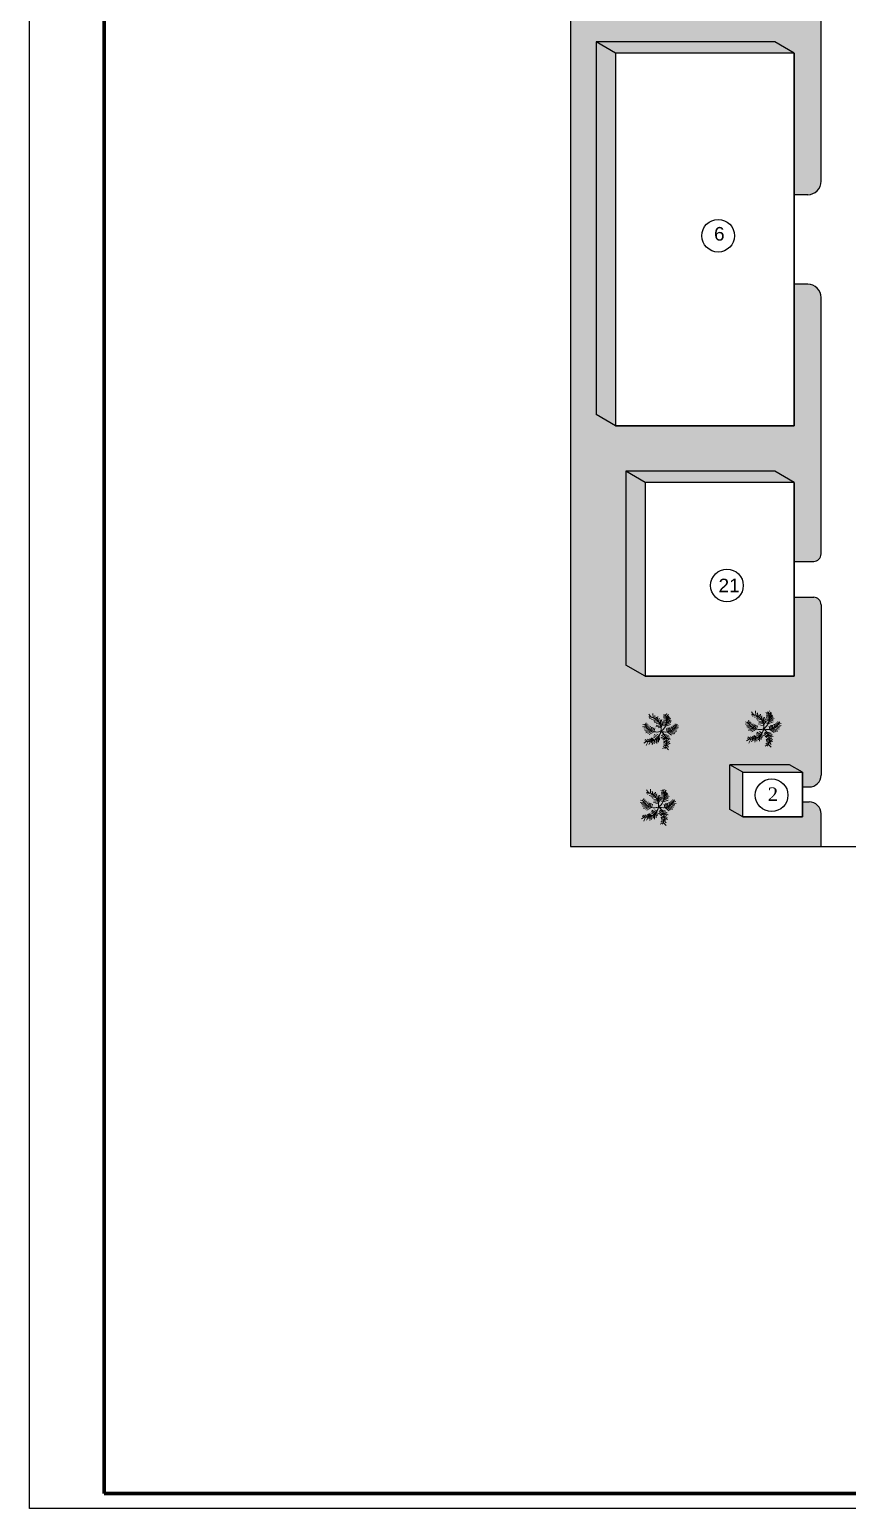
# Model space of a CAD drawing. Header units: inches. Extents: x -4475333 to 345677417, y -211198149 to 2125895.
# Drawn here: x -1431480 to -1376627, y 858164 to 957343 of the extents above; entities that cross this region are included whole.
import ezdxf

# ---------------------------------------------------------------- set-up
doc = ezdxf.new("R2010")
doc.units = ezdxf.units.IN
doc.header["$LTSCALE"] = 150
doc.header["$MEASUREMENT"] = 0
doc.layers.add('12132', color=7, linetype='Continuous')
doc.layers.add('Thiet bi', color=7, linetype='Continuous')
doc.layers.add('cay co', color=3, linetype='Continuous', lineweight=20)
doc.styles.add('NAM', font='arial.ttf', dxfattribs={"height": 200})

# ---------------------------------------------------------------- blocks, each defined once
blk = doc.blocks.new('A$C51A34F00')
at = {"layer": 'cay co', "lineweight": 9}
for p, q in [((1434, 5733), (1101, 6200)), ((1101, 5769), (1434, 5733)), ((1434, 5733), (1132, 5643)), ((1827, 5618), (1222, 5437)), ((1555, 5256), (2220, 5407)), ((1785, 6354), (1827, 5618)), ((2401, 5286), (1887, 5075)), ((2220, 5407), (2129, 6011)), ((2431, 5679), (2401, 5286)), ((2552, 5105), (2673, 5800)), ((2764, 4863), (2915, 5498)), ((3006, 4591), (3126, 5226)), ((3066, 4350), (3368, 5286)), ((3610, 6072), (4033, 5920)), ((3640, 5195), (4245, 5044)), ((3671, 5830), (4124, 5709)), ((3671, 5618), (4184, 5467)), ((3731, 5377), (4215, 5256)), ((4033, 5920), (4215, 6343)), ((4124, 5709), (4547, 6162)), ((4184, 5467), (4577, 5890)), ((4215, 5256), (4698, 5679)), ((4215, 4773), (4880, 5226)), ((4245, 5044), (4849, 5498)), ((619, 4072), (0, 4032)), ((484, 4295), (42, 4423)), ((773, 3873), (196, 3837)), ((926, 3712), (293, 3606)), ((1111, 3561), (377, 3381)), ((635, 4718), (484, 4295)), ((1340, 3412), (568, 3185)), ((1500, 3321), (593, 2930)), ((813, 4500), (619, 4072)), ((982, 4366), (773, 3873)), ((1744, 3237), (923, 2855)), ((1140, 4162), (926, 3712)), ((1377, 4124), (1111, 3561)), ((1988, 3154), (1176, 2687)), ((1564, 3971), (1340, 3412)), ((1743, 3903), (1500, 3321)), ((1940, 3858), (1744, 3237)), ((2146, 3728), (1988, 3154)), ((2038, 4924), (2582, 5135)), ((2048, 2671), (2755, 2246)), ((2099, 4742), (2764, 4863)), ((2341, 4017), (3157, 4138)), ((2371, 4259), (3066, 4350)), ((2401, 4531), (3006, 4591)), ((2505, 2742), (2917, 2472)), ((2734, 3806), (3217, 3897)), ((3157, 4138), (3519, 4954)), ((3217, 3866), (3580, 4591)), ((3330, 2432), (3735, 2730)), ((3459, 4350), (4003, 4108)), ((3489, 4591), (4094, 4350)), ((3580, 4773), (4184, 4591)), ((3640, 4954), (4215, 4773)), ((3735, 2730), (4513, 2500)), ((4003, 4108), (4880, 4440)), ((4094, 4350), (4910, 4742)), ((4184, 4591), (5061, 5044)), ((4187, 3705), (4288, 3118)), ((4288, 3118), (5050, 2573)), ((4404, 3814), (4539, 3177)), ((4539, 3177), (5319, 2716)), ((4606, 3839), (4790, 3236)), ((4790, 3889), (4958, 3311)), ((4790, 3236), (5654, 2758)), ((4958, 3311), (5704, 3009)), ((4991, 4024), (5201, 3437)), ((5192, 4049), (5360, 3579)), ((5201, 3437), (5913, 3185)), ((5360, 4233), (5519, 3722)), ((5360, 3579), (5980, 3412)), ((5519, 3722), (6089, 3630)), ((5535, 4350), (5687, 3906)), ((5687, 3906), (6298, 3806)), ((5703, 4507), (5812, 4071)), ((5812, 4071), (6265, 4155)), ((700, 1437), (213, 1135)), ((379, 1532), (700, 1437)), ((958, 1417), (470, 1816)), ((637, 753), (958, 1417)), ((846, 1856), (1402, 1461)), ((1402, 1461), (1086, 938)), ((1616, 1503), (1223, 1895)), ((1420, 1977), (1842, 1572)), ((1493, 1128), (1616, 1503)), ((1537, 2068), (2105, 1701)), ((1839, 1575), (1683, 887)), ((1892, 2207), (2427, 1919)), ((1979, 2411), (2586, 2061)), ((2105, 1701), (2001, 1057)), ((2427, 1919), (2295, 1287)), ((2586, 2061), (2505, 1080)), ((2755, 2246), (2776, 1354)), ((2916, 2470), (2971, 1691)), ((3217, 2001), (3862, 2515)), ((3464, 1834), (4005, 2281)), ((4037, 532), (3492, 214)), ((3604, 563), (4168, 946)), ((3634, 1694), (4090, 2095)), ((3635, 1299), (4178, 1702)), ((3673, 1161), (4204, 1417)), ((4197, 1170), (3692, 938)), ((3862, 2515), (4706, 2223)), ((4005, 2281), (4896, 1863)), ((4546, 0), (4037, 532)), ((4090, 2095), (4636, 1751)), ((4168, 946), (4548, 468)), ((4178, 1702), (4744, 1380)), ((4505, 924), (4197, 1170)), ((4204, 1417), (4794, 1031))]:
    blk.add_line(p, q, dxfattribs=at)
for centre, start, end in [((983, 3526), 352.15861, 78.46002), ((1951, 5083), 304.13422, 30.43563), ((2477, 5347), 202.8371, 289.13851), ((1008, 3669), 262.14411, 348.44552), ((3955, 5347), 250.86149, 337.1629), ((1951, 1353), 329.56437, 55.86578)]:
    blk.add_arc(centre, 2253, start, end, dxfattribs=at)

msp = doc.modelspace()

# ---------------------------------------------------------------- hatches: boundary and pattern name
at = {"layer": '12132', "lineweight": 5}
h = msp.add_hatch(dxfattribs=at)
h.set_pattern_fill('GRASS,_O', scale=80)
h.set_pattern_definition([(90, (-1266597.6, 941849.9), (-1436.84, 1436.84), [381, -2492.68]), (45, (-1266597.6, 941849.9), (-1436.84, 1436.84), [381, -1651]), (135, (-1266597.6, 941849.9), (-1436.84, -1436.84), [381, -1651])])
h.paths.add_polyline_path([(-1265817.5, 942604.8), (-1268119, 942604.8), (-1268119, 941598.2), (-1268211.4, 941438.2), (-1267189.4, 940848.2), (-1267189.4, 930848.2), (-1265189.4, 930848.2), (-1265189.4, 936243.9), (-1265817.5, 936243.9)])
h.paths.add_polyline_path([(-1272988.7, 942091.8), (-1272988.7, 942618), (-1284089, 942648.2, 0.4142136), (-1284889, 941848.2), (-1284889, 934148.2, 0.4142136), (-1284089, 933348.2), (-1283488.5, 933348.2), (-1283488.5, 941598.2), (-1272119, 941598.2)])
h.paths.add_polyline_path([(-1283488.5, 928348.2), (-1284089, 928348.2, 0.4142136), (-1284889, 927548.2), (-1284889, 924015.7), (-1283488.5, 924015.7)], flags=17)
h.paths.add_polyline_path([(-1265189.4, 930848.2), (-1267189.4, 930848.2), (-1267189.4, 920848.2), (-1282189.4, 920848.2), (-1283488.5, 921598.2), (-1283488.5, 924015.7), (-1284889, 924015.7), (-1284889, 920999.6, 0.4142136), (-1284389, 920499.6), (-1265189.4, 920499.6)])
h.paths.add_polyline_path([(-1322634.1, 917548.2, 0.4142136), (-1323434.1, 918348.2), (-1333727.7, 918348.2, 0.4142136), (-1334527.7, 917548.2), (-1334527.7, 903176.2), (-1328056.8, 903176.2), (-1328056.8, 902548.2), (-1309642.9, 902548.2), (-1309642.9, 918348.2), (-1318569.5, 918348.2, 0.4142136), (-1319369.5, 917548.2), (-1319369.5, 915248.2), (-1313506.4, 915248.2), (-1311774.4, 914248.2), (-1311774.4, 904548.2), (-1328774.4, 904548.2), (-1330506.4, 905548.2), (-1330506.4, 915248.2), (-1322634.1, 915248.2)])
h.paths.add_polyline_path([(-1304607.5, 918348.2), (-1309642.9, 918348.2), (-1309642.9, 902548.2), (-1276333.8, 902548.2), (-1276333.8, 918348.2), (-1284889, 918348.2), (-1286658.5, 918348.2), (-1288221, 918348.2, 0.4142136), (-1289021, 917548.2), (-1289021, 917044.6), (-1279633, 917044.6), (-1278764.9, 916548.2), (-1278764.9, 904548.2), (-1306764.9, 904548.2), (-1307633, 905044.6), (-1307633, 917044.6), (-1303807.5, 917044.6), (-1303807.5, 917548.2, 0.4142136)])
h.paths.add_polyline_path([(-1292221, 918348.2), (-1299657.5, 918348.2, 0.4142136), (-1300307.5, 917698.2), (-1300307.5, 917044.6), (-1291421, 917044.6), (-1291421, 917548.2, 0.4142136)])
h.paths.add_polyline_path([(-1271817.5, 918348.2), (-1276333.8, 918348.2), (-1276333.8, 902548.2), (-1265189.4, 902548.2), (-1265189.4, 918348.2), (-1267773.7, 918348.2, 0.4142136), (-1268573.7, 917548.2), (-1268573.7, 913923.2), (-1267423.2, 913923.2), (-1266773.7, 913548.2), (-1266773.7, 904548.2), (-1272773.7, 904548.2), (-1273423.2, 904923.2), (-1273423.2, 913923.2), (-1271017.5, 913923.2), (-1271017.5, 917548.2, 0.4142136)])
h.paths.add_polyline_path([(-1378389.9, 939370.5, 0.4142136), (-1379289.9, 940270.5), (-1380189.9, 940270.5), (-1380189.9, 930770.5), (-1392189.9, 930770.5), (-1393489, 931520.5), (-1393489, 956520.5), (-1381489, 956520.5), (-1380189.9, 955770.5), (-1380189.9, 946270.5), (-1379289.9, 946270.5, 0.4142136), (-1378389.9, 947170.5), (-1378389.9, 957733.9), (-1395189.4, 957733.9), (-1395189.4, 902548.2), (-1378389.9, 902548.2), (-1378389.9, 904748.2, 0.4142136), (-1379189.9, 905548.2), (-1379645.9, 905548.2), (-1379645.9, 904548.2), (-1383645.9, 904548.2), (-1384515.6, 905041.8), (-1384515.6, 908041.8), (-1380515.6, 908041.8), (-1379645.9, 907548.2), (-1379645.9, 906548.2), (-1379189.9, 906548.2, 0.4142136), (-1378389.9, 907348.2), (-1378389.9, 918772.6, 0.4142136), (-1378889.9, 919272.6), (-1380189.9, 919272.6), (-1380189.9, 913972.6), (-1390189.9, 913972.6), (-1391489, 914722.6), (-1391489, 927722.6), (-1381489, 927722.6), (-1380189.9, 926972.6), (-1380189.9, 921672.6), (-1378889.9, 921672.6, 0.4142136), (-1378389.9, 922172.6)])
h.paths.add_polyline_path([(-1363771.1, 915851.3, 0.4142136), (-1364271.1, 916351.3), (-1367647.9, 916351.3, 0.4142136), (-1368447.9, 915551.3), (-1368447.9, 910995.9), (-1368389.9, 902548.2), (-1368332.1, 902548.2), (-1368332.1, 903176.2), (-1360332.1, 903176.2), (-1360332.1, 902548.2), (-1356529.2, 902548.2), (-1356529.2, 904548.2), (-1357398.8, 905041.8), (-1357398.8, 911002.2), (-1352982.4, 911002.2), (-1352982.4, 915551.3, 0.4142136), (-1353782.4, 916351.3), (-1360215.1, 916351.3, 0.4142136), (-1360715.1, 915851.3), (-1360715.1, 915043.4), (-1359945.2, 915043.4), (-1359076.4, 914548.2), (-1359076.4, 904548.2), (-1365076.4, 904548.2), (-1365945.2, 905043.4), (-1365945.2, 915043.4), (-1363771.1, 915043.4)])
h.paths.add_polyline_path([(-1339527.7, 915551.3, 0.4142136), (-1340327.7, 916351.3), (-1349782.4, 916351.3, 0.4142136), (-1350582.4, 915551.3), (-1350582.4, 911002.2), (-1348398.8, 911002.2), (-1347529.2, 910508.6), (-1347529.2, 904508.6), (-1345175.2, 904548.2), (-1346044.9, 905041.8), (-1346044.9, 908041.8), (-1342044.9, 908041.8), (-1341175.2, 907548.2), (-1341175.2, 906548.2), (-1340327.7, 906548.2, 0.4142136), (-1339527.7, 907348.2)])
h.paths.add_polyline_path([(-1349761.3, 904508.6), (-1356529.2, 904508.6), (-1356529.2, 902548.2), (-1349761.3, 902548.2)])
h.paths.add_polyline_path([(-1339527.7, 904748.2, 0.4142136), (-1340327.7, 905548.2), (-1341175.2, 905548.2), (-1341175.2, 904548.2), (-1345175.2, 904548.2), (-1347529.2, 904508.6), (-1349761.3, 904508.6), (-1349761.3, 902548.2), (-1339527.7, 902548.2)])
h.paths.add_polyline_path([(-1265189.4, 983745.7), (-1267189.4, 983745.7), (-1267189.4, 956745.7), (-1286189.4, 956745.7), (-1287485.9, 957500.2), (-1287485.9, 967746.3), (-1288387.1, 967745.7, 0.4138068), (-1289285.9, 966845.7), (-1289285.9, 956545.7, 0.4142136), (-1288485.9, 955745.7), (-1265189.4, 955745.7)])
h.paths.add_polyline_path([(-1327671.3, 987487.6), (-1329449.6, 987487.6), (-1330748.6, 988237.6), (-1330748.6, 993487.6), (-1334529.6, 993487.6), (-1334529.6, 987487.6), (-1336329.6, 987487.6), (-1336330.4, 984944.8), (-1327672, 984944.8)])
h.paths.add_polyline_path([(-1278407.7, 997548.2), (-1324389.7, 997548.2), (-1324389.7, 994737.6), (-1315748.6, 994737.6), (-1314449.6, 993987.6), (-1314449.6, 987487.6), (-1316227.8, 987487.6), (-1316228.6, 984944.8), (-1307992.7, 984944.8), (-1307991.9, 987487.6), (-1309281.6, 987487.6), (-1310147.6, 987987.6), (-1310147.6, 990987.6), (-1306147.6, 990987.6), (-1305281.6, 990487.6), (-1305281.6, 987487.6), (-1306571.3, 987487.6), (-1306572, 984944.8), (-1296427.3, 984944.8), (-1296426.5, 987487.6), (-1298226.5, 987487.6), (-1299525.6, 988237.6), (-1299525.6, 994237.6), (-1293525.6, 994237.6), (-1292226.5, 993487.6), (-1292226.5, 987487.6), (-1294026.5, 987487.6), (-1294027.3, 984944.8), (-1294027.2, 984932.1), (-1291710.6, 984919.7), (-1283912.6, 989734), (-1283912.6, 993460.2), (-1278407.7, 993460.2)])
h.paths.add_polyline_path([(-1265189.4, 997548.2), (-1278407.7, 997548.2), (-1278407.7, 993460.2), (-1271912.6, 993460.2), (-1265189.4, 993460.2)])
h.paths.add_polyline_path([(-1265189.4, 993460.2), (-1271912.6, 993460.2), (-1271912.6, 987460.2), (-1283753.6, 987460.2), (-1289045.8, 984239.8, 0.2617789), (-1289285.9, 983812.6), (-1289285.9, 974045.7, 0.4142136), (-1288785.9, 973545.7), (-1287485.9, 973545.7), (-1287485.9, 984500.2), (-1268485.9, 984500.2), (-1267189.4, 983745.7), (-1265189.4, 983745.7)])
h.paths.add_polyline_path([(-1378454.5, 983649.8), (-1380646.7, 987531.8), (-1389167.8, 987531.8), (-1390466.9, 988281.8), (-1390466.9, 994281.8), (-1384949.1, 994281.8), (-1384949.1, 997548.2), (-1395189.4, 997548.2), (-1395189.4, 957733.9), (-1378389.9, 957733.9), (-1378389.9, 960564.2, 0.4142136), (-1379189.9, 961364.2), (-1380189.9, 961364.2), (-1380189.9, 959564.2), (-1389189.9, 959564.2), (-1390489, 960314.2), (-1390489, 966314.2), (-1381489, 966314.2), (-1380189.9, 965564.2), (-1380189.9, 963764.2), (-1379189.9, 963764.2, 0.4142136), (-1378389.9, 964564.2), (-1378389.9, 970102.3, 0.4142136), (-1379189.9, 970902.3), (-1380189.9, 970902.3), (-1380189.9, 969102.3), (-1386189.9, 969102.3), (-1387489, 969852.3), (-1387489, 975852.3), (-1381489, 975852.3), (-1380189.9, 975102.3), (-1380189.9, 973302.3), (-1379189.9, 973302.3, 0.4142136), (-1378389.9, 974102.3), (-1378389.9, 979832.2, 0.4142136), (-1378889.9, 980332.2), (-1380189.9, 980332.2), (-1380189.9, 978893.3), (-1384189.9, 978893.3), (-1385055.9, 979393.3), (-1385055.9, 983393.3), (-1384189.9, 982893.3), (-1380189.9, 982893.3), (-1380189.9, 981544.9), (-1378889.9, 981544.9, 0.4142136), (-1378389.9, 982044.9), (-1378389.9, 983404, 0.129229)])
h.paths.add_polyline_path([(-1334529.6, 997548.2), (-1384949.1, 997548.2), (-1384949.1, 994281.8), (-1378466.9, 994281.8), (-1377167.8, 993531.8), (-1377167.8, 987531.8), (-1378074.2, 987531.8), (-1376580.3, 984945.5), (-1375447.4, 984945.5), (-1360153.8, 984945.5), (-1360153.1, 987487.6), (-1370953.1, 987487.6), (-1372252.1, 988237.6), (-1372252.1, 996237.6), (-1347252.1, 996237.6), (-1345953.1, 995487.6), (-1345953.1, 987487.6), (-1356753.1, 987487.6), (-1356753.9, 984945.5), (-1338730.4, 984944.8), (-1338729.6, 987487.6), (-1340529.6, 987487.6), (-1341828.7, 988237.6), (-1341828.7, 994237.6), (-1335828.7, 994237.6), (-1334529.6, 993487.6)])
h.paths.add_polyline_path([(-1324389.7, 997548.2), (-1334529.6, 997548.2), (-1334529.6, 993487.6), (-1330748.6, 993487.6), (-1330748.6, 994737.6), (-1324389.7, 994737.6)])
h.paths.add_polyline_path([(-1325271.3, 987487.6), (-1325272, 984944.8), (-1318628.6, 984944.8), (-1318627.8, 987487.6)])
h = msp.add_hatch(color=7, dxfattribs=at)
h.dxf.hatch_style = 1
h.paths.add_polyline_path([(-1266773.7, 913548.2), (-1267423.2, 913923.2), (-1273423.2, 913923.2), (-1272773.7, 913548.2)])
h.paths.add_polyline_path([(-1272773.7, 913548.2), (-1273423.2, 913923.2), (-1273423.2, 904923.2), (-1272773.7, 904548.2)])
h.paths.add_polyline_path([(-1343654.9, 905088), (-1342526.5, 905088), (-1342526.5, 907033.7), (-1343654.9, 907033.7)], flags=9)
h.paths.add_polyline_path([(-1331131.9, 969802.7), (-1329250.7, 969802.7), (-1329250.7, 971198.5), (-1331131.9, 971198.5)], flags=9)
h.paths.add_polyline_path([(-1332230.3, 936939.7), (-1331064.9, 936939.7), (-1331064.9, 938312.2), (-1332230.3, 938312.2)], flags=9)
h.paths.add_polyline_path([(-1274091.3, 993380), (-1272290.1, 993380), (-1272290.1, 995325.7), (-1274091.3, 995325.7)], flags=9)
h.paths.add_polyline_path([(-1312642.6, 988199.3), (-1310769.1, 988199.3), (-1310769.1, 989571.8), (-1312642.6, 989571.8)], flags=9)
h.paths.add_polyline_path([(-1270648.7, 908862.4), (-1269520.3, 908862.4), (-1269520.3, 910808.1), (-1270648.7, 910808.1)], flags=9)
h.paths.add_polyline_path([(-1382125.6, 905088), (-1380997.2, 905088), (-1380997.2, 907033.7), (-1382125.6, 907033.7)], flags=9)
h.paths.add_polyline_path([(-1363204.7, 990986.7), (-1361331.3, 990986.7), (-1361331.3, 992359.1), (-1363204.7, 992359.1)], flags=9)
h.paths.add_polyline_path([(-1300393.7, 990050.3), (-1298512.2, 990050.3), (-1298512.2, 991447), (-1300393.7, 991447)], flags=9)
h.paths.add_polyline_path([(-1342904.1, 989858), (-1341030.6, 989858), (-1341030.6, 991230.4), (-1342904.1, 991230.4)], flags=9)
h.paths.add_polyline_path([(-1328048.9, 990438.2), (-1326175.4, 990438.2), (-1326175.4, 991810.6), (-1328048.9, 991810.6)], flags=9)
h.paths.add_polyline_path([(-1384428.3, 977745.9), (-1382547, 977745.9), (-1382547, 979141.7), (-1384428.3, 979141.7)], flags=9)
h.paths.add_polyline_path([(-1384610.7, 965769.7), (-1383438.8, 965824.3), (-1383503.7, 967218.6), (-1384675.7, 967164)], flags=9)
h.paths.add_polyline_path([(-1382710.2, 988729.2), (-1381537, 988729.2), (-1381537, 990125), (-1382710.2, 990125)], flags=9)
h.paths.add_polyline_path([(-1374051, 913871.5), (-1372177.5, 913871.5), (-1372177.5, 915244), (-1374051, 915244)], flags=9)
h.paths.add_polyline_path([(-1385804.8, 945606), (-1384631.5, 945606), (-1384631.5, 947001.7), (-1385804.8, 947001.7)], flags=9)
h.paths.add_polyline_path([(-1274280.3, 935613), (-1273122.6, 935613), (-1273122.6, 936962.1), (-1274280.3, 936962.1)], flags=9)
h.paths.add_polyline_path([(-1276081.5, 972418.4), (-1274208, 972418.4), (-1274208, 973790.8), (-1276081.5, 973790.8)], flags=9)
h.paths.add_polyline_path([(-1385501, 921809.8), (-1383627.6, 921809.8), (-1383627.6, 923182.3), (-1385501, 923182.3)], flags=9)
h.paths.add_polyline_path([(-1363255.1, 909237.2), (-1361454, 909237.2), (-1361454, 911182.8), (-1363255.1, 911182.8)], flags=9)
h.paths.add_polyline_path([(-1352790.3, 906621.1), (-1350989.2, 906621.1), (-1350989.2, 908566.8), (-1352790.3, 908566.8)], flags=9)
h.paths.add_polyline_path([(-1293409.6, 910716.6), (-1292246, 910716.6), (-1292246, 912083.5), (-1293409.6, 912083.5)], flags=9)
h.paths.add_polyline_path([(-1321473, 909538.8), (-1320344.6, 909538.8), (-1320344.6, 911484.5), (-1321473, 911484.5)], flags=9)
h = msp.add_hatch(color=7, dxfattribs=at)
h.dxf.hatch_style = 1
h.paths.add_polyline_path([(-1392189.9, 930770.5), (-1393489, 931520.5), (-1393489, 956520.5), (-1392189.9, 955770.5)])
h = msp.add_hatch(color=7, dxfattribs=at)
h.dxf.hatch_style = 1
h.paths.add_polyline_path([(-1380189.9, 955770.5), (-1392189.9, 955770.5), (-1393489, 956520.5), (-1381489, 956520.5)])
h = msp.add_hatch(color=7, dxfattribs=at)
h.dxf.hatch_style = 1
h.paths.add_polyline_path([(-1381489, 927722.6), (-1391489, 927722.6), (-1390189.9, 926972.6), (-1380189.9, 926972.6)])
h = msp.add_hatch(color=7, dxfattribs=at)
h.dxf.hatch_style = 1
h.paths.add_polyline_path([(-1390189.9, 913972.6), (-1391489, 914722.6), (-1391489, 927722.6), (-1390189.9, 926972.6)])
h = msp.add_hatch(color=7, dxfattribs=at)
h.dxf.hatch_style = 1
h.paths.add_polyline_path([(-1383645.9, 907548.2), (-1379645.9, 907548.2), (-1380515.6, 908041.8), (-1384515.6, 908041.8)])
h = msp.add_hatch(dxfattribs=at)
h.set_pattern_fill('ANSI31')
h.set_pattern_definition([(45, (-1375891.89807, 1367666.04692), (-0.08838834765, 0.08838834765), [])])
h.paths.add_polyline_path([(-1383645.9, 904548.2), (-1384515.6, 905041.8), (-1384515.6, 908041.8), (-1383645.9, 907548.2)])

# ---------------------------------------------------------------- linework, layer by layer
at = {"lineweight": 0}
for p, q in [((-1395189.4, 997548.2), (-1395189.4, 902548.2)), ((-1395189.4, 902548.2), (-1265189.4, 902548.2))]:
    msp.add_line(p, q, dxfattribs=at)
at = {"color": 0}
for p, q in [((-1378389.9, 947170.5), (-1378389.9, 960564.2)), ((-1378389.9, 922172.6), (-1378389.9, 939370.5)), ((-1380189.9, 921672.6), (-1378889.9, 921672.6)), ((-1380189.9, 919272.6), (-1378889.9, 919272.6)), ((-1378389.9, 918772.6), (-1378389.9, 907348.2))]:
    msp.add_line(p, q, dxfattribs=at)
for p, q in [((-1392189.9, 955770.5), (-1393489, 956520.5)), ((-1381489, 956520.5), (-1393489, 956520.5)), ((-1393489, 956520.5), (-1393489, 931520.5)), ((-1380189.9, 955770.5), (-1381489, 956520.5)), ((-1392189.9, 955770.5), (-1392189.9, 930770.5)), ((-1380189.9, 955770.5), (-1392189.9, 955770.5)), ((-1392189.9, 930770.5), (-1393489, 931520.5)), ((-1390189.9, 926972.6), (-1391489, 927722.6)), ((-1381489, 927722.6), (-1391489, 927722.6)), ((-1391489, 927722.6), (-1391489, 914722.6)), ((-1380189.9, 926972.6), (-1381489, 927722.6)), ((-1380189.9, 926972.6), (-1390189.9, 926972.6)), ((-1390189.9, 926972.6), (-1390189.9, 913972.6)), ((-1390189.9, 913972.6), (-1391489, 914722.6))]:
    msp.add_line(p, q)
at = {"color": 7, "lineweight": 30, "ltscale": 3}
for p, q in [((-1380189.9, 930770.5), (-1380189.9, 955770.5)), ((-1392189.9, 930770.5), (-1380189.9, 930770.5)), ((-1380189.9, 913972.6), (-1380189.9, 926972.6)), ((-1390189.9, 913972.6), (-1380189.9, 913972.6)), ((-1379645.9, 907548.2), (-1379645.9, 904548.2)), ((-1379645.9, 904548.2), (-1383645.9, 904548.2))]:
    msp.add_line(p, q, dxfattribs=at)
at = {"color": 7}
for p, q in [((-1378389.9, 947170.5), (-1378389.9, 953717)), ((-1379289.9, 946270.5), (-1380189.9, 946270.5)), ((-1379289.9, 940270.5), (-1380189.9, 940270.5)), ((-1380515.6, 908041.8), (-1384515.6, 908041.8)), ((-1383645.9, 907548.2), (-1384515.6, 908041.8)), ((-1384515.6, 905041.8), (-1384515.6, 908041.8)), ((-1383645.9, 907548.2), (-1379645.9, 907548.2)), ((-1383645.9, 904548.2), (-1383645.9, 907548.2)), ((-1379645.9, 907548.2), (-1380515.6, 908041.8)), ((-1379645.9, 906548.2), (-1379189.9, 906548.2)), ((-1379645.9, 905548.2), (-1379189.9, 905548.2)), ((-1383645.9, 904548.2), (-1384515.6, 905041.8)), ((-1378389.9, 902548.2), (-1378389.9, 904748.2))]:
    msp.add_line(p, q, dxfattribs=at)
at = {"color": 3}
msp.add_line((-1392189.9, 930770.5), (-1393489, 931520.5), dxfattribs=at)
for points in [[(-1431480.4, 858164.4), (-1431480.4, 1026164.4), (-1193880.4, 1026164.4), (-1193880.4, 858164.4), (-1431480.4, 858164.4)], [(-1395189.4, 902548.2), (-1265189.4, 902548.2), (-1265189.4, 997548.2), (-1395189.4, 997548.2)]]:
    msp.add_lwpolyline(points, close=True)
at = {"lineweight": 70}
msp.add_lwpolyline([(-1426480.4, 859164.4), (-1194880.4, 859164.4), (-1194880.4, 1025164.4), (-1426480.4, 1025164.4)], close=True, dxfattribs=at)
at = {"color": 4}
for centre in [(-1385295, 943517.1), (-1384705.5, 920061.1), (-1381710, 905992.6)]:
    msp.add_circle(centre, 1094.8, dxfattribs=at)
at = {"color": 7}
for centre, radius, start, end in [((-1379289.9, 947170.5), 900, 270, 0), ((-1379289.9, 939370.5), 900, 0, 90), ((-1379189.9, 907348.2), 800, 270, 0), ((-1379189.9, 904748.2), 800, 0, 90)]:
    msp.add_arc(centre, radius, start, end, dxfattribs=at)
at = {"color": 0}
for centre, start, end in [((-1378889.9, 922172.6), 270, 0), ((-1378889.9, 918772.6), 0, 90)]:
    msp.add_arc(centre, 500, start, end, dxfattribs=at)
at = {"layer": 'cay co', "lineweight": 9}
for centre, start_param, end_param in [((-1382732.6, 911159.8), 5.0988099, 5.2435549), ((-1382732.6, 911159.8), 4.9947514, 5.0988099), ((-1389414.9, 911097.2), 1.9693737, 2.0563217), ((-1389414.9, 911097.2), 2.0563217, 2.172006), ((-1389414.9, 911097.2), 2.172006, 2.2838806), ((-1389414.9, 911097.2), 2.2838806, 2.3827491), ((-1389414.9, 911097.2), 2.3827491, 2.4868332), ((-1389988.4, 910397.8), 5.9017717, 6.0817821), ((-1389988.4, 910397.8), 5.7027563, 5.9017717), ((-1389988.4, 910397.8), 5.6069712, 5.7027563), ((-1389988.4, 910397.8), 5.5096281, 5.6069712), ((-1389988.4, 910397.8), 5.504097, 5.5096281), ((-1389988.4, 910397.8), 5.3665051, 5.504097), ((-1389988.4, 910397.8), 5.2032738, 5.3665051), ((-1389988.4, 910397.8), 5.0965475, 5.2032738), ((-1389988.4, 910397.8), 4.9874217, 5.0965475), ((-1389988.4, 910397.8), 4.8768673, 4.9874217), ((-1389988.4, 910397.8), 4.5755384, 4.8768673), ((-1389616.8, 910996), 3.7373112, 4.2683915), ((-1389616.8, 910996), 5.0988099, 5.2435549), ((-1389616.8, 910996), 4.2683915, 4.3826632), ((-1389616.8, 910996), 4.9947514, 5.0988099), ((-1389616.8, 910996), 4.3826632, 4.4965848), ((-1389616.8, 910996), 4.885362, 4.9947514), ((-1389616.8, 910996), 4.4965848, 4.5782607), ((-1389616.8, 910996), 4.7908762, 4.885362), ((-1389616.8, 910996), 4.5782607, 4.6995561), ((-1389616.8, 910996), 4.6995561, 4.7908762), ((-1388847.5, 911097.2), 3.814041, 3.9085159), ((-1388847.5, 911097.2), 3.9085159, 4.0186469), ((-1388847.5, 911097.2), 4.0186469, 4.1106274), ((-1388847.5, 911097.2), 4.1106274, 4.3138356), ((-1382530.8, 911261), 1.9693737, 2.0563217), ((-1382530.8, 911261), 2.0563217, 2.172006), ((-1382530.8, 911261), 2.172006, 2.2838806), ((-1382530.8, 911261), 2.2838806, 2.3827491), ((-1382530.8, 911261), 2.3827491, 2.4868332), ((-1382530.8, 911261), 2.4868332, 2.606537), ((-1382530.8, 911261), 2.606537, 2.6907886), ((-1383104.3, 910561.6), 5.9017717, 6.0817821), ((-1382530.8, 911261), 2.6907886, 2.7979464), ((-1383104.3, 910561.6), 5.7027563, 5.9017717), ((-1383104.3, 910561.6), 5.6069712, 5.7027563), ((-1383104.3, 910561.6), 5.5096281, 5.6069712), ((-1383104.3, 910561.6), 5.504097, 5.5096281), ((-1383104.3, 910561.6), 5.3665051, 5.504097), ((-1383104.3, 910561.6), 5.2032738, 5.3665051), ((-1383104.3, 910561.6), 5.0965475, 5.2032738), ((-1383104.3, 910561.6), 4.9874217, 5.0965475), ((-1383104.3, 910561.6), 4.8768673, 4.9874217), ((-1383104.3, 910561.6), 4.5755384, 4.8768673), ((-1382732.6, 911159.8), 3.7373112, 4.2683915), ((-1382732.6, 911159.8), 4.2683915, 4.3826632), ((-1382732.6, 911159.8), 4.3826632, 4.4965848), ((-1382732.6, 911159.8), 4.885362, 4.9947514), ((-1382732.6, 911159.8), 4.4965848, 4.5782607), ((-1382732.6, 911159.8), 4.7908762, 4.885362), ((-1382732.6, 911159.8), 4.5782607, 4.6995561), ((-1382732.6, 911159.8), 4.6995561, 4.7908762), ((-1381963.4, 911261), 3.4073038, 3.5191255), ((-1381963.4, 911261), 3.5191255, 3.6007526), ((-1381963.4, 911261), 3.6007526, 3.7225744), ((-1381963.4, 911261), 3.7225744, 3.814041), ((-1381963.4, 911261), 3.814041, 3.9085159), ((-1381963.4, 911261), 3.9085159, 4.0186469), ((-1381963.4, 911261), 4.0186469, 4.1106274), ((-1381963.4, 911261), 4.1106274, 4.3138356), ((-1389979, 910453.1), 3.0044627, 3.1194282), ((-1389979, 910453.1), 3.1194282, 3.3143402), ((-1389414.9, 911097.2), 2.4868332, 2.606537), ((-1389414.9, 911097.2), 2.606537, 2.6907886), ((-1389979, 910453.1), 3.3143402, 3.414283), ((-1389414.9, 911097.2), 2.6907886, 2.7979464), ((-1389979, 910453.1), 3.414283, 3.5192165), ((-1389414.9, 911097.2), 2.7979464, 2.9188792), ((-1389979, 910453.1), 3.5192165, 3.6499829), ((-1389414.9, 911097.2), 2.9188792, 3.4756174), ((-1389979, 910453.1), 3.6499829, 3.8228967), ((-1389979, 910453.1), 3.8228967, 3.9171528), ((-1389979, 910453.1), 3.9171528, 4.028626), ((-1389979, 910453.1), 4.028626, 4.1509212), ((-1389979, 910453.1), 4.1509212, 4.152274), ((-1389979, 910453.1), 4.152274, 4.5107064), ((-1388847.5, 911097.2), 2.8075919, 3.2899317), ((-1389616.8, 909563.5), 5.3698408, 5.6874472), ((-1389616.8, 909563.5), 5.2495586, 5.3698408), ((-1389616.8, 909563.5), 5.1367056, 5.2495586), ((-1389616.8, 909563.5), 5.0444743, 5.1367056), ((-1389616.8, 909563.5), 4.8680703, 5.0444743), ((-1389616.8, 909563.5), 4.5309727, 4.6309748), ((-1389616.8, 909563.5), 4.7408595, 4.8680703), ((-1389616.8, 909563.5), 4.6309748, 4.7408595), ((-1388847.5, 911097.2), 3.2899317, 3.4073038), ((-1388847.5, 911097.2), 3.4073038, 3.5191255), ((-1388847.5, 911097.2), 3.5191255, 3.6007526), ((-1388847.5, 911097.2), 3.6007526, 3.7225744), ((-1388847.5, 911097.2), 3.7225744, 3.814041), ((-1383094.9, 910616.9), 3.0044627, 3.1194282), ((-1383094.9, 910616.9), 3.1194282, 3.3143402), ((-1383094.9, 910616.9), 3.3143402, 3.414283), ((-1383094.9, 910616.9), 3.414283, 3.5192165), ((-1382530.8, 911261), 2.7979464, 2.9188792), ((-1383094.9, 910616.9), 3.5192165, 3.6499829), ((-1382530.8, 911261), 2.9188792, 3.4756174), ((-1383094.9, 910616.9), 3.6499829, 3.8228967), ((-1383094.9, 910616.9), 3.8228967, 3.9171528), ((-1383094.9, 910616.9), 3.9171528, 4.028626), ((-1383094.9, 910616.9), 4.028626, 4.1509212), ((-1383094.9, 910616.9), 4.1509212, 4.152274), ((-1383094.9, 910616.9), 4.152274, 4.5107064), ((-1381963.4, 911261), 2.8075919, 3.2899317), ((-1382732.6, 909727.3), 5.3698408, 5.6874472), ((-1382732.6, 909727.3), 5.2495586, 5.3698408), ((-1382732.6, 909727.3), 5.1367056, 5.2495586), ((-1382732.6, 909727.3), 5.0444743, 5.1367056), ((-1382732.6, 909727.3), 4.3349595, 4.5309727), ((-1382732.6, 909727.3), 4.8680703, 5.0444743), ((-1382732.6, 909727.3), 4.5309727, 4.6309748), ((-1382732.6, 909727.3), 4.7408595, 4.8680703), ((-1382732.6, 909727.3), 4.6309748, 4.7408595), ((-1381963.4, 911261), 3.2899317, 3.4073038), ((-1389616.8, 909563.5), 4.1812035, 4.3349595), ((-1389616.8, 909563.5), 4.3349595, 4.5309727), ((-1382732.6, 909727.3), 4.1812035, 4.3349595), ((-1389579.1, 906022.4), 1.9693737, 2.0563217), ((-1389579.1, 906022.4), 2.0563217, 2.172006), ((-1389579.1, 906022.4), 2.172006, 2.2838806), ((-1390152.6, 905322.9), 5.9017717, 6.0817821), ((-1390152.6, 905322.9), 5.7027563, 5.9017717), ((-1390152.6, 905322.9), 5.6069712, 5.7027563), ((-1390152.6, 905322.9), 5.5096281, 5.6069712), ((-1390152.6, 905322.9), 5.504097, 5.5096281), ((-1390152.6, 905322.9), 5.3665051, 5.504097), ((-1390152.6, 905322.9), 5.2032738, 5.3665051), ((-1390152.6, 905322.9), 5.0965475, 5.2032738), ((-1390152.6, 905322.9), 4.9874217, 5.0965475), ((-1390152.6, 905322.9), 4.8768673, 4.9874217), ((-1389781, 905921.1), 3.7373112, 4.2683915), ((-1389781, 905921.1), 5.0988099, 5.2435549), ((-1389781, 905921.1), 4.2683915, 4.3826632), ((-1389781, 905921.1), 4.9947514, 5.0988099), ((-1389781, 905921.1), 4.3826632, 4.4965848), ((-1389781, 905921.1), 4.885362, 4.9947514), ((-1389781, 905921.1), 4.4965848, 4.5782607), ((-1389781, 905921.1), 4.7908762, 4.885362), ((-1389781, 905921.1), 4.5782607, 4.6995561), ((-1389781, 905921.1), 4.6995561, 4.7908762), ((-1389011.7, 906022.4), 4.0186469, 4.1106274), ((-1389011.7, 906022.4), 4.1106274, 4.3138356), ((-1390143.2, 905378.2), 3.0044627, 3.1194282), ((-1389579.1, 906022.4), 2.2838806, 2.3827491), ((-1389579.1, 906022.4), 2.3827491, 2.4868332), ((-1390143.2, 905378.2), 3.1194282, 3.3143402), ((-1389579.1, 906022.4), 2.4868332, 2.606537), ((-1389579.1, 906022.4), 2.606537, 2.6907886), ((-1390143.2, 905378.2), 3.3143402, 3.414283), ((-1389579.1, 906022.4), 2.6907886, 2.7979464), ((-1390143.2, 905378.2), 3.414283, 3.5192165), ((-1389579.1, 906022.4), 2.7979464, 2.9188792), ((-1390143.2, 905378.2), 3.5192165, 3.6499829), ((-1389579.1, 906022.4), 2.9188792, 3.4756174), ((-1390143.2, 905378.2), 3.6499829, 3.8228967), ((-1390143.2, 905378.2), 3.8228967, 3.9171528), ((-1390143.2, 905378.2), 3.9171528, 4.028626), ((-1390143.2, 905378.2), 4.028626, 4.1509212), ((-1390143.2, 905378.2), 4.1509212, 4.152274), ((-1390143.2, 905378.2), 4.152274, 4.5107064), ((-1390152.6, 905322.9), 4.5755384, 4.8768673), ((-1389011.7, 906022.4), 2.8075919, 3.2899317), ((-1389781, 904488.6), 5.3698408, 5.6874472), ((-1389781, 904488.6), 5.2495586, 5.3698408), ((-1389781, 904488.6), 5.1367056, 5.2495586), ((-1389781, 904488.6), 5.0444743, 5.1367056), ((-1389781, 904488.6), 4.8680703, 5.0444743), ((-1389781, 904488.6), 4.7408595, 4.8680703), ((-1389781, 904488.6), 4.6309748, 4.7408595), ((-1389011.7, 906022.4), 3.2899317, 3.4073038), ((-1389011.7, 906022.4), 3.4073038, 3.5191255), ((-1389011.7, 906022.4), 3.5191255, 3.6007526), ((-1389011.7, 906022.4), 3.6007526, 3.7225744), ((-1389011.7, 906022.4), 3.7225744, 3.814041), ((-1389011.7, 906022.4), 3.814041, 3.9085159), ((-1389011.7, 906022.4), 3.9085159, 4.0186469), ((-1389781, 904488.6), 4.1812035, 4.3349595), ((-1389781, 904488.6), 4.3349595, 4.5309727), ((-1389781, 904488.6), 4.5309727, 4.6309748)]:
    msp.add_ellipse(centre, major_axis=(0, 865.3), ratio=1, start_param=start_param, end_param=end_param, dxfattribs=at)

# ---------------------------------------------------------------- block references
at = {"layer": 'Thiet bi', "lineweight": 30, "ltscale": 1000, "xscale": 0.3839999996125698, "yscale": 0.3839999996125698, "zscale": 0.3839999996125698}
for p in [(-1390366.1, 909044), (-1383481.9, 909207.8), (-1390530.3, 903969.1)]:
    msp.add_blockref('A$C51A34F00', p, dxfattribs=at)

# ---------------------------------------------------------------- texts
at = {"color": 4, "style": 'NAM'}
for s, height, p in [('6', 911.2, (-1385572.1, 943190.8)), ('21', 911.25, (-1385272.3, 919605.5))]:
    msp.add_text(s, height=height, dxfattribs=at).set_placement(p)
at = {"color": 4, "insert": (-1381280.8, 906518.1), "char_height": 911.25, "width": 1306.675, "attachment_point": 3, "style": 'NAM'}
msp.add_mtext('{\\fTimes New Roman|b0|i0|c0|p18;2}', dxfattribs=at)

doc.saveas('drawing.dxf')
